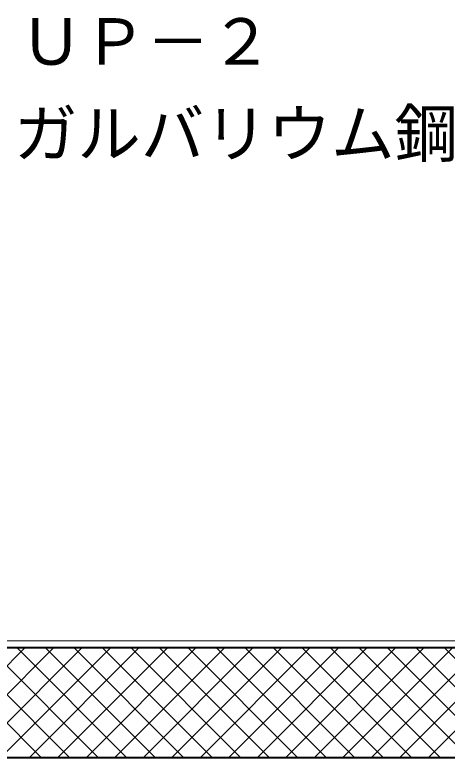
# Model space of a CAD drawing. Units: millimetres, scale not verified. Extents: x -1380 to 1380, y -955 to 955.
# Drawn here: x -366.6 to -230.4, y -144.7 to 89.5 of the extents above; entities that cross this region are included whole.
import ezdxf
from ezdxf.enums import TextEntityAlignment as Align

# ---------------------------------------------------------------- set-up
doc = ezdxf.new("R2010")
doc.units = ezdxf.units.MM
doc.header["$LTSCALE"] = 3
for name, color, linetype, lineweight in [('0-1_BOUSUI', 1, 'Continuous', 18), ('0-2_MOJI', 7, 'Continuous', 18), ('0-3_HATCH', 9, 'Continuous', 18), ('0-7_dannnetu', 6, 'Continuous', 18)]:
    doc.layers.add(name, color=color, linetype=linetype, lineweight=lineweight)
doc.styles.add('ＭＳ ゴシック', font='')
doc.styles.get('ＭＳ ゴシック').set_extended_font_data('MS Gothic')

msp = doc.modelspace()

# ---------------------------------------------------------------- linework, layer by layer
at = {"layer": '0-1_BOUSUI'}
for points in [[(-547.885, 150.31), (-547.885, 75.724), (-533.885, 75.724), (-526.786, 75.924), (-511.786, 75.924), (-511.786, -61.04), (-504.483, -102.46), (-502.772, -105.422), (-499.558, -106.592), (-454.954, -106.592), (-440.208, -109.69), (900.119, -109.69)], [(-545.885, 150.31), (-545.885, 77.724), (-533.913, 77.724), (-526.814, 77.924), (-509.786, 77.924), (-509.786, -60.865), (-502.574, -101.765), (-501.404, -103.792), (-499.206, -104.592), (-454.746, -104.592), (-440, -107.69), (900.119, -107.69)]]:
    msp.add_lwpolyline(points, dxfattribs=at)
at = {"layer": '0-3_HATCH'}
for p, q in [((-397.851, -144.34), (-363.551, -110.04)), ((-358.471, -144.34), (-392.771, -110.04)), ((-388.871, -144.34), (-354.571, -110.04)), ((-349.491, -144.34), (-383.791, -110.04)), ((-379.891, -144.34), (-345.591, -110.04)), ((-340.51, -144.34), (-374.81, -110.04)), ((-370.911, -144.34), (-336.611, -110.04)), ((-331.53, -144.34), (-365.83, -110.04)), ((-361.93, -144.34), (-327.63, -110.04)), ((-322.55, -144.34), (-356.85, -110.04)), ((-352.95, -144.34), (-318.65, -110.04)), ((-313.57, -144.34), (-347.87, -110.04)), ((-343.97, -144.34), (-309.67, -110.04)), ((-304.589, -144.34), (-338.889, -110.04)), ((-334.99, -144.34), (-300.69, -110.04)), ((-295.609, -144.34), (-329.909, -110.04)), ((-326.009, -144.34), (-291.709, -110.04)), ((-286.629, -144.34), (-320.929, -110.04)), ((-317.029, -144.34), (-282.729, -110.04)), ((-277.649, -144.34), (-311.949, -110.04)), ((-308.049, -144.34), (-273.749, -110.04)), ((-268.668, -144.34), (-302.968, -110.04)), ((-299.069, -144.34), (-264.769, -110.04)), ((-259.688, -144.34), (-293.988, -110.04)), ((-290.088, -144.34), (-255.788, -110.04)), ((-250.708, -144.34), (-285.008, -110.04)), ((-281.108, -144.34), (-246.808, -110.04)), ((-241.728, -144.34), (-276.028, -110.04)), ((-272.128, -144.34), (-237.828, -110.04)), ((-232.747, -144.34), (-267.047, -110.04)), ((-263.148, -144.34), (-228.848, -110.04)), ((-223.767, -144.34), (-258.067, -110.04)), ((-254.167, -144.34), (-219.867, -110.04)), ((-214.787, -144.34), (-249.087, -110.04)), ((-245.187, -144.34), (-210.887, -110.04)), ((-205.807, -144.34), (-240.107, -110.04)), ((-236.207, -144.34), (-201.907, -110.04)), ((-196.826, -144.34), (-231.126, -110.04))]:
    msp.add_line(p, q, dxfattribs=at)
at = {"layer": '0-7_dannnetu'}
for p, q in [((900.119, -109.69), (-548.885, -109.69)), ((900.119, -110.04), (-548.885, -110.04)), ((900.119, -144.34), (-449.885, -144.34)), ((900.119, -144.69), (-449.885, -144.69))]:
    msp.add_line(p, q, dxfattribs=at)

# ---------------------------------------------------------------- texts
at = {"layer": '0-2_MOJI', "style": 'ＭＳ ゴシック'}
for s, p in [('ＵＰ－２', (-365.187, 69.431)), ('ガルバリウム鋼板素地(t=0.5)', (-366.946, 40.416))]:
    msp.add_text(s, height=14.66, dxfattribs=at).set_placement(p, align=Align.BOTTOM_LEFT)

doc.saveas('drawing.dxf')
